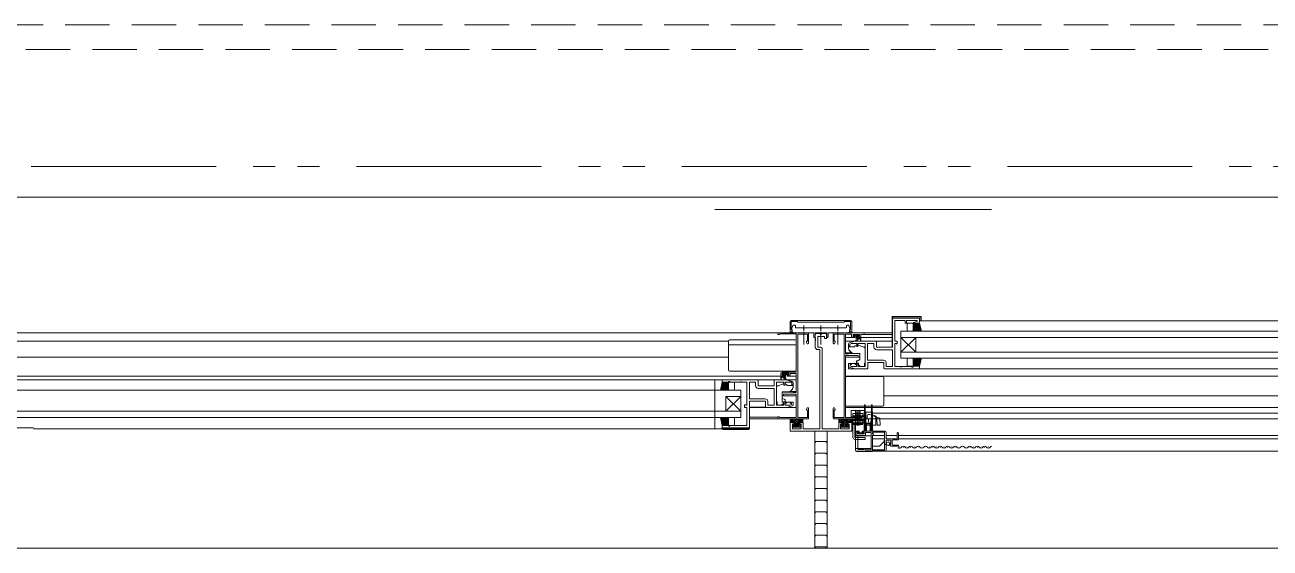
# Model space of a CAD drawing. Units: millimetres at full size. Extents: x -12803 to 120774, y -9413 to 101127.
# Drawn here: x 93629 to 94639, y 6691 to 7116 of the extents above; entities that cross this region are included whole.
import ezdxf

# ---------------------------------------------------------------- set-up
doc = ezdxf.new("R2010")
doc.units = ezdxf.units.MM
doc.header["$LTSCALE"] = 30
doc.linetypes.add('DASHED1', pattern=[1.8, 1.2, -0.6])
doc.linetypes.add('DOUBLE_CHAIN1', pattern=[8.8, 5, -1, 0.6, -0.6, 0.6, -1])
doc.layers.add('0-0_NoName', color=7, linetype='Continuous')
doc.layers.add('2-0_通芯', color=7, linetype='DOUBLE_CHAIN1', lineweight=15)
doc.layers.add('2-A_建具', color=7, linetype='Continuous', lineweight=15)

# ---------------------------------------------------------------- blocks, each defined once
blk = doc.blocks.new('グループ部品-732')
at = {"layer": '2-0_通芯'}
blk.add_line((74361.66, 7001.41), (120774.36, 7001.41), dxfattribs=at)
at = {"layer": '2-A_建具', "linetype": 'DASHED1'}
for p, q in [((92365.36, 7116.41), (96183.36, 7116.41)), ((91739.36, 7096.41), (96809.36, 7096.41))]:
    blk.add_line(p, q, dxfattribs=at)
at = {"layer": '2-A_建具'}
for p, q in [((91739.36, 6976.41), (96809.36, 6976.41)), ((94412.86, 6966.41), (94188.36, 6966.41)), ((94249.36, 6866.91), (94249.36, 6875.41)), ((94250.36, 6876.41), (94298.36, 6876.41)), ((94250.36, 6875.41), (94250.36, 6869.36)), ((94255.36, 6875.41), (94250.36, 6875.41)), ((94250.36, 6869.36), (94251.27, 6868.83)), ((94250.59, 6869.32), (94251.64, 6872.21)), ((94251.92, 6872.41), (94253.16, 6872.41)), ((94253.66, 6871.91), (94253.66, 6870.71)), ((94253.96, 6870.41), (94259.89, 6870.41)), ((94255.36, 6875.01), (94255.36, 6875.41)), ((94293.36, 6875.01), (94255.36, 6875.01)), ((94260.56, 6867.73), (94260.56, 6872.29)), ((94261.23, 6870.41), (94273.69, 6870.41)), ((94274.36, 6867.73), (94274.36, 6872.29)), ((94275.03, 6870.41), (94287.49, 6870.41)), ((94288.16, 6867.73), (94288.16, 6872.29)), ((94288.83, 6870.41), (94294.76, 6870.41)), ((94293.36, 6875.41), (94293.36, 6875.01)), ((94298.36, 6875.41), (94293.36, 6875.41)), ((94295.06, 6870.71), (94295.06, 6871.91)), ((94295.56, 6872.41), (94296.79, 6872.41)), ((94297.07, 6872.21), (94298.13, 6869.32)), ((94297.45, 6868.83), (94298.36, 6869.36)), ((94298.36, 6869.36), (94298.36, 6875.41)), ((94299.36, 6875.41), (94299.36, 6866.91)), ((94354.36, 6878.41), (94332.16, 6878.41)), ((94353.86, 6878.31), (94332.86, 6878.31)), ((94344.36, 6868.61), (94344.36, 6873.11)), ((94345.36, 6874.11), (94348.36, 6874.11)), ((94349.36, 6867.61), (94349.36, 6874.11)), ((94349.36, 6869.99), (94353.47, 6874.11)), ((94349.36, 6871.41), (94352.06, 6874.11)), ((94349.36, 6872.82), (94350.64, 6874.11)), ((94349.36, 6874.11), (94354.36, 6874.11)), ((94349.36, 6868.58), (94354.46, 6873.68)), ((94349.36, 6873.11), (94349.36, 6868.61)), ((94349.36, 6872.92), (94354.67, 6867.61)), ((94349.36, 6871.51), (94353.26, 6867.61)), ((94349.36, 6870.1), (94351.84, 6867.61)), ((94349.58, 6874.11), (94355.79, 6867.91)), ((94349.8, 6867.61), (94354.72, 6872.53)), ((94351, 6874.11), (94355.36, 6869.74)), ((94351.21, 6867.61), (94354.99, 6871.38)), ((94352.41, 6874.11), (94354.94, 6871.58)), ((94352.63, 6867.61), (94355.25, 6870.23)), ((94353.83, 6874.11), (94354.51, 6873.42)), ((94354.36, 6874.61), (94354.36, 6877.81)), ((95471.86, 6876.11), (94354.36, 6876.11)), ((94354.36, 6874.11), (94355.86, 6867.61)), ((94354.66, 6876.11), (94354.66, 6878.11)), ((94263.86, 6866.41), (93060.36, 6866.41)), ((94199.36, 6859.51), (94199.36, 6836.01)), ((94253.36, 6860.51), (94200.36, 6860.51)), ((94250.16, 6866.91), (94249.36, 6866.91)), ((94251.27, 6868.83), (94250.16, 6866.91)), ((94251.01, 6868.6), (94250.81, 6868.71)), ((94251.16, 6867.41), (94251.16, 6868.34)), ((94268.26, 6866.41), (94252.16, 6866.41)), ((94260.55, 6856.89), (94260.55, 6864.53)), ((94260.56, 6865.53), (94260.56, 6866.73)), ((94264.36, 6857.91), (94264.36, 6865.91)), ((94268.56, 6862.91), (94268.56, 6866.11)), ((94269.16, 6862.41), (94269.06, 6862.41)), ((94269.66, 6866.11), (94269.66, 6862.91)), ((94278.76, 6866.41), (94269.96, 6866.41)), ((94274.35, 6856.89), (94274.36, 6864.53)), ((94274.36, 6865.53), (94274.36, 6866.73)), ((94279.06, 6862.91), (94279.06, 6866.11)), ((94279.66, 6862.41), (94279.56, 6862.41)), ((94280.16, 6866.11), (94280.16, 6862.91)), ((94296.56, 6866.41), (94280.46, 6866.41)), ((94284.36, 6857.91), (94284.36, 6865.91)), ((94284.86, 6866.41), (94332.16, 6866.41)), ((94288.15, 6856.89), (94288.15, 6864.53)), ((94288.16, 6865.53), (94288.16, 6866.73)), ((94332.16, 6859.51), (94294.36, 6859.51)), ((94298.56, 6866.91), (94297.45, 6868.83)), ((94297.56, 6868.34), (94297.56, 6867.41)), ((94301.79, 6859.49), (94297.57, 6858.22)), ((94297.91, 6868.71), (94297.71, 6868.6)), ((94299.36, 6866.91), (94298.56, 6866.91)), ((94300.66, 6863.98), (94300.66, 6864.48)), ((94300.67, 6863.88), (94300.86, 6863.7)), ((94300.96, 6864.78), (94301.46, 6864.78)), ((94302.36, 6863.68), (94300.96, 6863.68)), ((94301.12, 6864.78), (94302.22, 6863.68)), ((94301.66, 6864.58), (94303.76, 6864.58)), ((94301.79, 6859.49), (94301.93, 6859.51)), ((94304.36, 6861.28), (94302.54, 6859.88)), ((94302.66, 6863.38), (94302.66, 6862.28)), ((94302.66, 6863.25), (94304.62, 6861.28)), ((94302.67, 6864.58), (94304.26, 6862.99)), ((94304.96, 6861.28), (94302.74, 6859.6)), ((94302.81, 6861.74), (94303.12, 6861.44)), ((94303.66, 6861.28), (94306.86, 6861.28)), ((94303.85, 6864.75), (94304.92, 6863.68)), ((94303.96, 6864.78), (94304.56, 6864.78)), ((94304.26, 6863.22), (94304.26, 6862.58)), ((94304.56, 6862.28), (94306.56, 6862.28)), ((94305.06, 6863.68), (94304.72, 6863.68)), ((94304.77, 6864.69), (94305.27, 6864.19)), ((94304.97, 6862.28), (94305.97, 6861.28)), ((94306.32, 6862.28), (94306.86, 6861.74)), ((94306.56, 6860.15), (94306.36, 6861.28)), ((94306.86, 6861.98), (94306.86, 6859.98)), ((94309.36, 6866.41), (94309.36, 6864.81)), ((94332.36, 6859.81), (94332.16, 6859.81)), ((94339.36, 6845.61), (94339.36, 6867.61)), ((94339.36, 6867.61), (95486.86, 6867.61)), ((95486.86, 6862.61), (94339.36, 6862.61)), ((94351.36, 6862.61), (94339.36, 6850.61)), ((94351.36, 6850.61), (94339.36, 6862.61)), ((94348.36, 6867.61), (94345.36, 6867.61)), ((94349.36, 6868.68), (94350.43, 6867.61)), ((94351.36, 6862.61), (94351.36, 6850.61)), ((94354.04, 6867.61), (94355.52, 6869.08)), ((94355.46, 6867.61), (94355.78, 6867.93)), ((94254.36, 6856.47), (94199.36, 6856.47)), ((94275.32, 6853.61), (94275.32, 6788.34)), ((94299.48, 6850.01), (94294.36, 6850.01)), ((94296.86, 6857.27), (94296.86, 6855.71)), ((94296.86, 6853.61), (94296.86, 6854.91)), ((94299.62, 6849.89), (94297.93, 6851.31)), ((94305.64, 6849.61), (94300.25, 6849.66)), ((94303.16, 6856.32), (94301.86, 6855.71)), ((94304.73, 6856.35), (94309.37, 6854.68)), ((94305.86, 6849.61), (94305.86, 6844.71)), ((94317.43, 6857.58), (94317.43, 6854.58)), ((94339.36, 6850.61), (95486.86, 6850.61)), ((94199.36, 6846.61), (93076.86, 6846.61)), ((94305.86, 6846.61), (94294.36, 6846.61)), ((94296.86, 6841.41), (94296.86, 6839.35)), ((94296.86, 6837.11), (94296.86, 6841.41)), ((94304.49, 6841.71), (94303.56, 6841.71)), ((94303.59, 6843.53), (94305.59, 6844.26)), ((94304.79, 6839.71), (94304.79, 6841.41)), ((94305.96, 6839.71), (94304.79, 6839.71)), ((94305.96, 6839.04), (94305.96, 6839.71)), ((94309.76, 6841.71), (94310.36, 6841.71)), ((94309.76, 6841.71), (94309.76, 6839.04)), ((94339.4, 6839.04), (94339.31, 6839.04)), ((94339.36, 6845.61), (95486.86, 6845.61)), ((94344.36, 6844.61), (94344.36, 6840.11)), ((94348.36, 6845.61), (94345.36, 6845.61)), ((94345.36, 6839.11), (94348.36, 6839.11)), ((94349.36, 6840.3), (94354.67, 6845.61)), ((94349.36, 6841.71), (94353.26, 6845.61)), ((94349.36, 6843.12), (94351.84, 6845.61)), ((94349.36, 6845.61), (94349.36, 6838.41)), ((94349.36, 6844.54), (94350.43, 6845.61)), ((94349.36, 6844.64), (94354.46, 6839.54)), ((94349.36, 6840.11), (94349.36, 6844.61)), ((94349.36, 6843.23), (94353.47, 6839.11)), ((94349.36, 6841.81), (94352.06, 6839.11)), ((94349.36, 6840.4), (94350.64, 6839.11)), ((94349.36, 6839.11), (94354.36, 6839.11)), ((94349.58, 6839.11), (94355.79, 6845.31)), ((94349.8, 6845.61), (94354.72, 6840.69)), ((94351, 6839.11), (94355.36, 6843.48)), ((94351.21, 6845.61), (94354.99, 6841.84)), ((94352.41, 6839.11), (94354.94, 6841.64)), ((94352.63, 6845.61), (94355.25, 6842.99)), ((94353.83, 6839.11), (94354.51, 6839.8)), ((94354.04, 6845.61), (94355.52, 6844.14)), ((94354.36, 6839.11), (94355.86, 6845.61)), ((94355.46, 6845.61), (94355.78, 6845.29)), ((94253.36, 6835.01), (94200.36, 6835.01)), ((94241.86, 6833.41), (94241.86, 6832.11)), ((94242.4, 6830.91), (94241.86, 6830.37)), ((94241.86, 6830.61), (94241.86, 6828.61)), ((94245.06, 6829.91), (94241.86, 6829.91)), ((94244.16, 6830.91), (94242.16, 6830.91)), ((94242.16, 6828.78), (94242.35, 6829.91)), ((94243.74, 6830.91), (94242.74, 6829.91)), ((94243.94, 6833.32), (94243.44, 6832.82)), ((94243.66, 6832.31), (94244, 6832.31)), ((94243.76, 6829.91), (94245.97, 6828.23)), ((94244.86, 6833.38), (94243.8, 6832.31)), ((94246.06, 6831.88), (94244.09, 6829.91)), ((94244.36, 6829.91), (94246.18, 6828.51)), ((94246.04, 6833.21), (94244.46, 6831.62)), ((94244.46, 6831.85), (94244.46, 6831.21)), ((94247.06, 6833.21), (94244.96, 6833.21)), ((94245.9, 6830.37), (94245.59, 6830.07)), ((94246.06, 6832.01), (94246.06, 6830.91)), ((94246.36, 6832.31), (94247.76, 6832.31)), ((94247.59, 6833.41), (94246.49, 6832.31)), ((94248.04, 6832.51), (94247.85, 6832.33)), ((94248.06, 6832.61), (94248.06, 6833.11)), ((95471.86, 6831.11), (94294.36, 6831.11)), ((94294.38, 6829.81), (94294.38, 6807.81)), ((94324.38, 6830.81), (94295.38, 6830.81)), ((94296.86, 6837.11), (94311.86, 6837.11)), ((94297.57, 6838.4), (94301.79, 6837.13)), ((94325.38, 6807.81), (94325.38, 6829.81)), ((94325.86, 6837.11), (94913.11, 6837.11)), ((94354.36, 6837.11), (94354.36, 6838.61)), ((94254.36, 6828.11), (93045.79, 6828.11)), ((94209.36, 6819.61), (93061.86, 6819.61)), ((94194.36, 6828.01), (93076.86, 6828.01)), ((94188.36, 6828.01), (94188.36, 6788.31)), ((94194.36, 6826.11), (94192.86, 6819.61)), ((94199.13, 6826.11), (94192.92, 6819.91)), ((94193.26, 6819.61), (94192.93, 6819.93)), ((94194.67, 6819.61), (94193.2, 6821.08)), ((94197.71, 6826.11), (94193.35, 6821.74)), ((94196.08, 6819.61), (94193.46, 6822.23)), ((94197.5, 6819.61), (94193.73, 6823.38)), ((94196.3, 6826.11), (94193.77, 6823.58)), ((94198.91, 6819.61), (94193.99, 6824.53)), ((94199.36, 6824.92), (94194.04, 6819.61)), ((94194.89, 6826.11), (94194.2, 6825.42)), ((94199.36, 6820.58), (94194.26, 6825.68)), ((94194.36, 6828.21), (94194.36, 6826.61)), ((94199.36, 6826.11), (94194.36, 6826.11)), ((94199.36, 6821.99), (94195.24, 6826.11)), ((94199.36, 6823.51), (94195.46, 6819.61)), ((94199.36, 6823.41), (94196.66, 6826.11)), ((94199.36, 6822.1), (94196.87, 6819.61)), ((94199.36, 6824.82), (94198.07, 6826.11)), ((94199.36, 6820.68), (94198.29, 6819.61)), ((94199.36, 6819.61), (94199.36, 6826.81)), ((94199.36, 6825.11), (94199.36, 6820.61)), ((94203.36, 6826.11), (94200.36, 6826.11)), ((94200.36, 6819.61), (94203.36, 6819.61)), ((94204.36, 6820.61), (94204.36, 6825.11)), ((94209.31, 6826.18), (94209.4, 6826.18)), ((94209.36, 6797.61), (94209.36, 6819.61)), ((94243.98, 6824.95), (94239.35, 6823.28)), ((94245.55, 6824.92), (94246.86, 6824.31)), ((94251.14, 6826.82), (94246.93, 6828.09)), ((94251.86, 6822.21), (94251.86, 6825.87)), ((94197.36, 6814.61), (94209.36, 6814.61)), ((94197.36, 6814.61), (94209.36, 6802.61)), ((94197.36, 6802.61), (94209.36, 6814.61)), ((94197.36, 6814.61), (94197.36, 6802.61)), ((94216.36, 6812.64), (94229.29, 6812.64)), ((94238.96, 6810.31), (94238.36, 6810.31)), ((94238.96, 6810.31), (94238.96, 6807.64)), ((94242.86, 6818.26), (94242.86, 6810.01)), ((94242.86, 6815.21), (94254.36, 6815.21)), ((94251.86, 6810.01), (94242.86, 6810.01)), ((94243.07, 6818.21), (94248.46, 6818.26)), ((94245.13, 6812.13), (94243.13, 6812.86)), ((94243.93, 6808.31), (94243.93, 6810.01)), ((94244.23, 6810.31), (94245.16, 6810.31)), ((94245.46, 6810.61), (94245.46, 6811.66)), ((94254.36, 6818.61), (94249.23, 6818.61)), ((95471.86, 6815.21), (94325.38, 6815.21)), ((94209.36, 6802.61), (93061.86, 6802.61)), ((94216.36, 6805.71), (94254.36, 6805.71)), ((94242.76, 6808.31), (94243.93, 6808.31)), ((94242.76, 6807.64), (94242.76, 6808.31)), ((94246.93, 6805.73), (94251.14, 6807)), ((94264.36, 6796.91), (94264.36, 6804.91)), ((94284.36, 6796.91), (94284.36, 6804.91)), ((94295.38, 6806.81), (94324.38, 6806.81)), ((94298.83, 6801.74), (94298.86, 6803.24)), ((94298.86, 6798.04), (94298.83, 6801.74)), ((94309.33, 6803.24), (94298.86, 6803.24)), ((94300.36, 6800.74), (94300.36, 6798.74)), ((94308.36, 6800.74), (94300.36, 6800.74)), ((94302.36, 6770.81), (94302.36, 6802.81)), ((94306.36, 6802.81), (94302.36, 6802.81)), ((94302.36, 6801.41), (94306.36, 6801.41)), ((94302.36, 6799.61), (94306.36, 6799.61)), ((94302.36, 6799.61), (94302.61, 6799.08)), ((94302.36, 6798.81), (94306.36, 6798.81)), ((94302.71, 6799.61), (94302.62, 6798.98)), ((94302.71, 6802.81), (94302.71, 6799.61)), ((94302.74, 6797.41), (94302.74, 6801.41)), ((94304.36, 6790.68), (94304.36, 6803.11)), ((94305.98, 6797.41), (94305.98, 6801.41)), ((94306, 6799.61), (94306.09, 6798.98)), ((94306.01, 6802.81), (94306.01, 6799.61)), ((94306.36, 6799.61), (94306.1, 6799.08)), ((94306.36, 6802.81), (94306.36, 6792.81)), ((94307.83, 6798.74), (94307.83, 6798.04)), ((94308.36, 6800.74), (94308.36, 6798.74)), ((94309.36, 6801.91), (94309.36, 6795.41)), ((94309.86, 6798.91), (94309.36, 6792.91)), ((94309.86, 6807.91), (94309.86, 6786.41)), ((94309.86, 6807.41), (94310.36, 6807.41)), ((94310.82, 6793.37), (94310.36, 6798.91)), ((94310.83, 6801.74), (94310.83, 6801.77)), ((94310.86, 6801.91), (94314.86, 6801.91)), ((94311.86, 6796.41), (94311.94, 6798.95)), ((94312.94, 6799.91), (94313.77, 6799.91)), ((94313.94, 6799.88), (94318.91, 6798.07)), ((94315.36, 6798.91), (94314.89, 6793.37)), ((94315.36, 6807.41), (94315.86, 6807.41)), ((94315.69, 6799.78), (94315.69, 6799.24)), ((94315.69, 6799.78), (94319.17, 6798.51)), ((94315.71, 6799.77), (94315.71, 6799.24)), ((94316.36, 6792.91), (94315.86, 6798.91)), ((94316.36, 6801.91), (94316.36, 6786.41)), ((94913.11, 6801.11), (94316.36, 6801.11)), ((94317.15, 6798.71), (94317.15, 6799.24)), ((94317.71, 6799.04), (94317.71, 6798.51)), ((93055.36, 6789.11), (93635.61, 6789.11)), ((94209.36, 6797.61), (93061.86, 6797.61)), ((94194.36, 6791.11), (94192.86, 6797.61)), ((94199.13, 6791.11), (94192.92, 6797.31)), ((94193.26, 6797.61), (94192.93, 6797.29)), ((94194.67, 6797.61), (94193.2, 6796.14)), ((94197.71, 6791.11), (94193.35, 6795.48)), ((94196.08, 6797.61), (94193.46, 6794.99)), ((94197.5, 6797.61), (94193.73, 6793.84)), ((94196.3, 6791.11), (94193.77, 6793.64)), ((94198.91, 6797.61), (94193.99, 6792.69)), ((94199.36, 6792.3), (94194.04, 6797.61)), ((94194.06, 6789.11), (94194.06, 6788.81)), ((94216.56, 6788.81), (94194.06, 6788.81)), ((94194.89, 6791.11), (94194.2, 6791.8)), ((94199.36, 6796.64), (94194.26, 6791.54)), ((94199.36, 6791.11), (94194.36, 6791.11)), ((94199.36, 6795.23), (94195.24, 6791.11)), ((94199.36, 6793.71), (94195.46, 6797.61)), ((94199.36, 6793.81), (94196.66, 6791.11)), ((94199.36, 6795.12), (94196.87, 6797.61)), ((94199.36, 6792.4), (94198.07, 6791.11)), ((94199.36, 6796.54), (94198.29, 6797.61)), ((94199.36, 6797.61), (94199.36, 6790.41)), ((94199.36, 6792.11), (94199.36, 6796.61)), ((94200.36, 6797.61), (94203.36, 6797.61)), ((94203.36, 6791.11), (94200.36, 6791.11)), ((94204.36, 6796.61), (94204.36, 6792.11)), ((94239.36, 6797.81), (94216.56, 6797.81)), ((94216.56, 6796.41), (94263.86, 6796.41)), ((94251.22, 6796.46), (94249.36, 6794.93)), ((94249.36, 6796.46), (94249.36, 6793.41)), ((94251.81, 6796.46), (94249.36, 6796.46)), ((94252.51, 6796.33), (94249.36, 6793.47)), ((94249.36, 6793.41), (94253.11, 6793.41)), ((94249.36, 6786.41), (94249.36, 6792.91)), ((94249.86, 6793.41), (94252.36, 6793.41)), ((94253.78, 6796.19), (94250.75, 6793.41)), ((94252.18, 6792.01), (94251.56, 6791.39)), ((94251.56, 6791.51), (94251.56, 6790.11)), ((94258.29, 6796.46), (94251.57, 6789.99)), ((94253.11, 6792.01), (94252.06, 6792.01)), ((94257.56, 6789.61), (94252.06, 6789.61)), ((94255.17, 6796.16), (94252.16, 6793.41)), ((94259.71, 6796.46), (94252.61, 6789.61)), ((94256.69, 6796.28), (94253.11, 6792.94)), ((94253.11, 6793.41), (94253.11, 6792.01)), ((94256.51, 6792.1), (94254.02, 6789.61)), ((94257.78, 6791.96), (94255.43, 6789.61)), ((94256.51, 6793.41), (94256.51, 6792.01)), ((94259.81, 6793.41), (94256.51, 6793.41)), ((94256.51, 6792.01), (94257.56, 6792.01)), ((94258.06, 6790.82), (94256.85, 6789.61)), ((94257.36, 6793.41), (94259.36, 6793.41)), ((94257.81, 6796.46), (94259.81, 6796.46)), ((94259.81, 6795.15), (94257.82, 6793.41)), ((94258.06, 6791.51), (94258.06, 6790.11)), ((94259.81, 6793.98), (94259.23, 6793.41)), ((94259.81, 6796.46), (94259.81, 6793.41)), ((94284.86, 6796.41), (95489.66, 6796.41)), ((94290.32, 6796.46), (94288.91, 6795.3)), ((94288.91, 6796.46), (94288.91, 6793.41)), ((94290.91, 6796.46), (94288.91, 6796.46)), ((94291.61, 6796.33), (94288.91, 6793.88)), ((94288.91, 6793.41), (94292.21, 6793.41)), ((94289.36, 6793.41), (94291.36, 6793.41)), ((94292.88, 6796.19), (94289.85, 6793.41)), ((94291.28, 6792.01), (94290.66, 6791.39)), ((94290.66, 6791.51), (94290.66, 6790.11)), ((94297.39, 6796.46), (94290.67, 6789.99)), ((94292.21, 6792.01), (94291.16, 6792.01)), ((94291.16, 6789.61), (94296.66, 6789.61)), ((94294.27, 6796.16), (94291.26, 6793.41)), ((94298.81, 6796.46), (94291.71, 6789.61)), ((94295.79, 6796.28), (94292.21, 6792.94)), ((94292.21, 6793.41), (94292.21, 6792.01)), ((94295.61, 6792.1), (94293.12, 6789.61)), ((94307.56, 6797.41), (94294.36, 6797.41)), ((94296.88, 6791.96), (94294.53, 6789.61)), ((94295.61, 6793.41), (94295.61, 6792.01)), ((94299.36, 6793.41), (94295.61, 6793.41)), ((94295.61, 6792.01), (94296.66, 6792.01)), ((94297.16, 6790.82), (94295.95, 6789.61)), ((94296.36, 6793.41), (94298.86, 6793.41)), ((94296.91, 6796.46), (94299.36, 6796.46)), ((94299.36, 6795.54), (94296.92, 6793.41)), ((94297.16, 6791.51), (94297.16, 6790.11)), ((94299.36, 6794.43), (94298.33, 6793.41)), ((94307.83, 6798.04), (94298.86, 6798.04)), ((94299.36, 6796.46), (94299.36, 6793.41)), ((94300.36, 6781.21), (94300.36, 6796.41)), ((94300.36, 6796.41), (94300.41, 6795.77)), ((94300.36, 6794.71), (94309.36, 6794.71)), ((94311.36, 6793.21), (94300.36, 6793.21)), ((94308.36, 6792.81), (94300.36, 6792.81)), ((94308.3, 6795.77), (94300.41, 6795.77)), ((94307.86, 6791.91), (94300.86, 6791.91)), ((94301.86, 6793.21), (94301.86, 6781.21)), ((94302.36, 6797.41), (94302.61, 6796.68)), ((94302.36, 6795.41), (94309.36, 6795.41)), ((94302.74, 6797.41), (94302.62, 6796.58)), ((94305.98, 6797.41), (94306.09, 6796.58)), ((94306.36, 6797.41), (94306.1, 6796.68)), ((94308.16, 6798.01), (94309.36, 6798.01)), ((94308.36, 6796.41), (94308.3, 6795.77)), ((94308.36, 6792.81), (94308.3, 6792.17)), ((94308.36, 6796.41), (94308.36, 6792.41)), ((94309.36, 6794.71), (94309.36, 6793.21)), ((94309.36, 6786.41), (94309.36, 6792.91)), ((94309.86, 6792.41), (94309.36, 6792.41)), ((94309.72, 6791.41), (94309.69, 6793.21)), ((94309.72, 6791.41), (94318.98, 6791.41)), ((94315.36, 6792.41), (94310.36, 6792.41)), ((94310.82, 6793.37), (94310.82, 6786.41)), ((94310.86, 6796.11), (94310.86, 6793.71)), ((94314.4, 6792.91), (94311.32, 6792.91)), ((94311.32, 6786.41), (94311.32, 6792.91)), ((94312.86, 6796.39), (94311.86, 6796.43)), ((94312.86, 6796.39), (94312.85, 6796.11)), ((94312.86, 6796.39), (94312.86, 6793.71)), ((94314.4, 6792.91), (94314.4, 6786.41)), ((94314.89, 6786.41), (94314.89, 6793.37)), ((94316.36, 6792.41), (94315.86, 6792.41)), ((94318.74, 6797.6), (94318.91, 6798.07)), ((94319.15, 6797.98), (94319.15, 6798.52)), ((94319.17, 6797.98), (94319.17, 6798.51)), ((94319.38, 6797.9), (94321.85, 6797)), ((94319.9, 6791.41), (94322.36, 6791.41)), ((94322.36, 6791.41), (94322.18, 6796.56)), ((93635.61, 6788.31), (94216.56, 6788.31)), ((94195.06, 6787.81), (94215.56, 6787.81)), ((94269.36, 6786.41), (94269.36, 6691.41)), ((94281.36, 6786.41), (94272.36, 6786.41)), ((94279.36, 6786.41), (94279.36, 6691.41)), ((94301.86, 6781.21), (94310.36, 6781.21)), ((94301.86, 6779.71), (94310.36, 6779.71)), ((94305.36, 6786.41), (94302.36, 6786.41)), ((94315.16, 6782.51), (94302.36, 6782.51)), ((94303.56, 6785.31), (94303.56, 6784.41)), ((94304.76, 6785.61), (94303.86, 6785.61)), ((94304.36, 6782.51), (94304.36, 6772.31)), ((94305.06, 6786.11), (94305.06, 6785.91)), ((94305.36, 6784.96), (94305.36, 6786.41)), ((94307.76, 6786.41), (94326.36, 6786.41)), ((94307.76, 6786.41), (94307.76, 6784.96)), ((94308.06, 6785.91), (94308.06, 6786.11)), ((94309.26, 6785.61), (94308.36, 6785.61)), ((94308.81, 6784.96), (94308.81, 6784.11)), ((94309.56, 6784.41), (94309.56, 6785.31)), ((94310.36, 6786.91), (94309.86, 6786.91)), ((94310.36, 6779.71), (94310.36, 6781.21)), ((94310.56, 6785.01), (94310.56, 6783.31)), ((94314.86, 6785.31), (94310.86, 6785.31)), ((94315.16, 6785.01), (94315.16, 6771.51)), ((94315.86, 6786.91), (94315.36, 6786.91)), ((94326.06, 6780.21), (94316.35, 6780.21)), ((94316.36, 6785.21), (94316.36, 6784.31)), ((94316.36, 6783.01), (94316.36, 6771.31)), ((94326.06, 6782.91), (94316.36, 6782.91)), ((94316.56, 6784.11), (94316.86, 6784.11)), ((94316.86, 6783.21), (94316.56, 6783.21)), ((94325.76, 6785.51), (94316.66, 6785.51)), ((94317.16, 6783.81), (94317.16, 6783.51)), ((94325.76, 6779.11), (94325.76, 6778.11)), ((94325.76, 6779.11), (94326.06, 6779.11)), ((94326.06, 6771.31), (94326.06, 6785.21)), ((94327.36, 6785.41), (94327.36, 6780.51)), ((94336.36, 6782.91), (94327.36, 6782.91)), ((94327.36, 6778.81), (94327.36, 6776.11)), ((94327.66, 6780.21), (94336.06, 6780.21)), ((94330.86, 6779.11), (94327.66, 6779.11)), ((94331.16, 6777.21), (94331.16, 6778.81)), ((94332.26, 6779.01), (94332.26, 6775.41)), ((94336.86, 6779.31), (94332.56, 6779.31)), ((94336.36, 6780.51), (94336.36, 6784.71)), ((94337.36, 6784.71), (94337.36, 6779.81)), ((95474.86, 6782.91), (94337.36, 6782.91)), ((95474.86, 6780.21), (94337.36, 6780.21)), ((94270.36, 6777.91), (94269.36, 6776.91)), ((94270.36, 6768.41), (94269.36, 6767.41)), ((94270.36, 6777.91), (94278.36, 6777.91)), ((94270.36, 6768.41), (94278.36, 6768.41)), ((94279.36, 6776.91), (94278.36, 6777.91)), ((94279.36, 6767.41), (94278.36, 6768.41)), ((94315.16, 6772.31), (94302.36, 6772.31)), ((95508.86, 6770.11), (94303.36, 6770.11)), ((94316.36, 6769.81), (94303.36, 6769.81)), ((94304.86, 6771.51), (94309.26, 6771.51)), ((94309.56, 6771.81), (94309.56, 6772.01)), ((94310.56, 6772.01), (94310.56, 6771.51)), ((94310.86, 6771.21), (94314.86, 6771.21)), ((94321.96, 6774.31), (94316.35, 6774.31)), ((94326.06, 6771.31), (94316.35, 6771.31)), ((94316.36, 6770.11), (94316.36, 6769.81)), ((94316.66, 6771.01), (94325.76, 6771.01)), ((94325.76, 6778.11), (94321.96, 6774.31)), ((94326.9, 6775.48), (94327.29, 6775.03)), ((94327.36, 6774.83), (94327.36, 6771.11)), ((94330.41, 6775.7), (94330.65, 6775.64)), ((94330.94, 6776.14), (94330.51, 6776.57)), ((94330.66, 6776.91), (94330.86, 6776.91)), ((94336.96, 6774.31), (94331.45, 6774.31)), ((94332.56, 6775.11), (94336.96, 6775.11)), ((94338.36, 6773.81), (94338.16, 6773.81)), ((94341.36, 6773.05), (94341.16, 6773.05)), ((94344.36, 6773.81), (94344.16, 6773.81)), ((94347.36, 6773.05), (94347.16, 6773.05)), ((94350.36, 6773.81), (94350.16, 6773.81)), ((94353.36, 6773.05), (94353.16, 6773.05)), ((94356.36, 6773.81), (94356.16, 6773.81)), ((94359.36, 6773.05), (94359.16, 6773.05)), ((94362.36, 6773.81), (94362.16, 6773.81)), ((94365.36, 6773.05), (94365.16, 6773.05)), ((94368.36, 6773.81), (94368.16, 6773.81)), ((94371.36, 6773.05), (94371.16, 6773.05)), ((94374.36, 6773.81), (94374.16, 6773.81)), ((94377.36, 6773.05), (94377.16, 6773.05)), ((94380.36, 6773.81), (94380.16, 6773.81)), ((94383.36, 6773.05), (94383.16, 6773.05)), ((94386.36, 6773.81), (94386.16, 6773.81)), ((94389.36, 6773.05), (94389.16, 6773.05)), ((94392.36, 6773.81), (94392.16, 6773.81)), ((94395.36, 6773.05), (94395.16, 6773.05)), ((94398.36, 6773.81), (94398.16, 6773.81)), ((94401.36, 6773.05), (94401.16, 6773.05)), ((94404.36, 6773.81), (94404.16, 6773.81)), ((94407.36, 6773.05), (94407.16, 6773.05)), ((94410.36, 6773.81), (94410.16, 6773.81)), ((94270.36, 6758.91), (94269.36, 6757.91)), ((94270.36, 6758.91), (94278.36, 6758.91)), ((94279.36, 6757.91), (94278.36, 6758.91)), ((94270.36, 6749.41), (94269.36, 6748.41)), ((94270.36, 6749.41), (94278.36, 6749.41)), ((94279.36, 6748.41), (94278.36, 6749.41)), ((94270.36, 6739.91), (94269.36, 6738.91)), ((94270.36, 6739.91), (94278.36, 6739.91)), ((94279.36, 6738.91), (94278.36, 6739.91)), ((94270.36, 6730.41), (94269.36, 6729.41)), ((94270.36, 6730.41), (94278.36, 6730.41)), ((94279.36, 6729.41), (94278.36, 6730.41)), ((94270.36, 6720.91), (94269.36, 6719.91)), ((94270.36, 6720.91), (94278.36, 6720.91)), ((94279.36, 6719.91), (94278.36, 6720.91)), ((94270.36, 6711.41), (94269.36, 6710.41)), ((94270.36, 6711.41), (94278.36, 6711.41)), ((94279.36, 6710.41), (94278.36, 6711.41)), ((94270.36, 6701.91), (94269.36, 6700.91)), ((94270.36, 6701.91), (94278.36, 6701.91)), ((94279.36, 6700.91), (94278.36, 6701.91)), ((96567.86, 6691.41), (91980.86, 6691.41)), ((94270.36, 6692.41), (94269.36, 6691.41)), ((94270.36, 6692.41), (94278.36, 6692.41)), ((94279.36, 6691.41), (94278.36, 6692.41))]:
    blk.add_line(p, q, dxfattribs=at)
for points in [[(94332.16, 6854.51), (94332.16, 6879.41), (94355.66, 6879.41), (94355.66, 6876.11)], [(94199.36, 6859.51), (93058.86, 6859.51), (93058.86, 6878.51)], [(94332.36, 6877.81), (94332.36, 6854.51), (94319.36, 6854.51), (94319.36, 6859.01)], [(94335.56, 6857.41), (94336.36, 6857.41), (94336.36, 6859.51), (94334.36, 6859.51), (94334.36, 6876.38), (94342.86, 6876.38), (94342.86, 6874.11), (94343.86, 6874.11), (94343.86, 6876.38), (94352.43, 6876.38), (94352.43, 6875.46), (94349.58, 6874.7)], [(94239.36, 6866.41), (94239.36, 6864.81), (94240.56, 6864.81)], [(94241.16, 6865.41), (94254.36, 6865.41), (94254.36, 6834.41), (94242.86, 6834.41)], [(94263.86, 6805.41), (94263.36, 6805.41), (94262.76, 6804.37), (94262.76, 6803.41), (94263.46, 6803.41), (94263.46, 6797.61), (94255.56, 6797.61), (94255.56, 6865.21), (94263.46, 6865.21), (94263.46, 6859.41), (94262.76, 6859.41), (94262.76, 6858.45), (94263.36, 6857.41), (94263.86, 6857.41)], [(94269.86, 6854.68), (94269.86, 6859.75), (94269.98, 6859.94), (94269.98, 6860.48), (94269.86, 6860.67), (94269.86, 6860.75), (94269.98, 6860.94), (94269.98, 6861.48), (94269.86, 6861.67), (94269.86, 6865.21)], [(94270.36, 6865.71), (94273.69, 6865.71), (94273.88, 6865.57)], [(94278.86, 6865.21), (94278.86, 6861.61), (94277.36, 6861.61), (94277.36, 6863.21), (94271.79, 6863.21), (94271.79, 6860.35), (94271.95, 6860.16), (94271.95, 6859.66), (94271.79, 6859.47), (94271.79, 6856.55), (94271.95, 6856.36), (94271.95, 6855.86), (94271.79, 6855.67), (94271.79, 6854.61), (94274.32, 6854.61)], [(94274.84, 6865.57), (94275.03, 6865.71), (94278.36, 6865.71)], [(94284.86, 6805.41), (94285.36, 6805.41), (94285.96, 6804.37), (94285.96, 6803.41), (94285.26, 6803.41), (94285.26, 6797.61), (94293.16, 6797.61), (94293.16, 6865.21), (94285.26, 6865.21), (94285.26, 6859.41), (94285.96, 6859.41), (94285.96, 6858.45), (94285.36, 6857.41), (94284.86, 6857.41)], [(94299.26, 6863.51), (94299.26, 6865.21), (94294.36, 6865.21), (94294.36, 6849.31), (94296.67, 6849.31)], [(94332.16, 6862.51), (94304.56, 6862.51), (94304.56, 6863.31), (94305.66, 6863.31), (94305.66, 6864.81), (94300.46, 6864.81), (94300.46, 6863.31), (94301.56, 6863.31), (94301.56, 6862.51), (94294.36, 6862.51)], [(94332.16, 6864.81), (94306.86, 6864.81), (94306.86, 6863.51)], [(94318.86, 6859.51), (94319.21, 6859.36), (94319.36, 6859.01)], [(94259.86, 6792.91), (94259.86, 6788.34), (94273.39, 6788.34), (94273.39, 6852.68), (94271.86, 6852.68)], [(94305.86, 6849.61), (94300.25, 6849.66), (94299.48, 6850.01), (94297.14, 6852.34), (94296.86, 6853.6), (94296.86, 6857.27), (94297.05, 6857.86), (94297.57, 6858.22)], [(94297.86, 6855.71), (94297.86, 6857.16), (94299.25, 6857.58), (94303.46, 6857.58), (94303.46, 6855.21), (94304.46, 6855.21), (94304.46, 6857.58), (94310.36, 6857.58), (94310.36, 6839.04), (94304.46, 6839.04), (94304.46, 6841.41), (94296.86, 6841.41)], [(94296.86, 6854.91), (94301.86, 6854.91), (94301.86, 6855.71)], [(94297.06, 6849.61), (94301.36, 6849.61), (94305.4, 6849.26)], [(94325.29, 6844.04), (94312.29, 6844.04), (94312.29, 6857.58), (94317.43, 6857.58)], [(94319.43, 6852.58), (94332.36, 6852.58), (94332.36, 6839.04), (94327.29, 6839.04), (94327.29, 6842.04)], [(94338.4, 6839.04), (94334.36, 6839.04), (94334.36, 6857.58), (94335.23, 6857.58)], [(94304.66, 6846.61), (94304.66, 6847.91), (94294.36, 6847.91), (94294.36, 6797.41)], [(94302.16, 6841.41), (94302.16, 6840.61), (94303.26, 6840.61), (94303.26, 6839.04), (94299.25, 6839.04), (94298.06, 6839.4), (94298.06, 6840.61), (94299.16, 6840.61), (94299.16, 6841.41)], [(94303.26, 6841.41), (94303.26, 6843.06), (94305.86, 6844.71)], [(94312.36, 6837.61), (94312.36, 6842.11), (94325.36, 6842.11), (94325.36, 6837.61)], [(94349.36, 6838.41), (94348.36, 6838.41), (94346.63, 6839.04), (94340.31, 6839.04)], [(93073.01, 6831.11), (94244.16, 6831.11), (94244.16, 6831.91), (94243.06, 6831.91), (94243.06, 6833.41), (94248.26, 6833.41), (94248.26, 6831.91), (94247.16, 6831.91), (94247.16, 6831.11), (94254.36, 6831.11)], [(94249.46, 6832.11), (94249.46, 6833.21), (94254.36, 6833.21), (94254.36, 6817.91), (94252.04, 6817.91)], [(94312.36, 6837.61), (94312.21, 6837.26), (94311.86, 6837.11)], [(94325.86, 6837.11), (94325.5, 6837.26), (94325.36, 6837.61)], [(94251.86, 6825.87), (94246.78, 6828.01), (94246.78, 6828.21), (94236.86, 6828.21), (94236.86, 6828.01), (94222.86, 6828.01), (94222.86, 6828.21), (94194.36, 6828.21)], [(94199.36, 6826.81), (94200.36, 6826.81), (94202.09, 6826.18), (94208.4, 6826.18)], [(94210.31, 6826.18), (94214.36, 6826.18), (94214.36, 6807.64), (94213.48, 6807.64)], [(94221.43, 6823.18), (94221.43, 6826.18), (94216.36, 6826.18), (94216.36, 6812.64)], [(94236.36, 6827.61), (94236.36, 6823.11), (94223.36, 6823.11), (94223.36, 6827.61)], [(94231.29, 6810.64), (94231.29, 6807.64), (94236.43, 6807.64), (94236.43, 6821.18), (94223.43, 6821.18)], [(94251.86, 6807.95), (94251.86, 6810.01), (94249.56, 6810.01), (94249.56, 6809.21), (94250.66, 6809.21), (94250.66, 6808), (94249.46, 6807.64), (94245.46, 6807.64), (94245.46, 6809.21), (94246.56, 6809.21), (94246.56, 6810.01), (94244.26, 6810.01), (94244.26, 6807.64), (94238.36, 6807.64), (94238.36, 6826.18), (94244.26, 6826.18), (94244.26, 6823.81), (94245.26, 6823.81), (94245.26, 6826.18), (94249.46, 6826.18), (94250.86, 6825.76), (94250.86, 6824.31)], [(94242.86, 6818.26), (94248.46, 6818.26), (94249.09, 6818.49), (94250.78, 6819.91), (94251.86, 6822.21)], [(94251.86, 6823.51), (94246.86, 6823.51), (94246.86, 6824.31)], [(94216.36, 6789.61), (94216.36, 6810.71), (94229.36, 6810.71), (94229.36, 6806.21)], [(94244.06, 6815.21), (94244.06, 6816.51), (94254.36, 6816.51), (94254.36, 6797.41), (94241.16, 6797.41)], [(94251.66, 6818.21), (94247.36, 6818.21), (94243.31, 6817.86)], [(94213.16, 6807.81), (94212.36, 6807.81), (94212.36, 6805.71), (94214.36, 6805.71), (94214.36, 6791.04), (94202.09, 6791.04), (94200.36, 6790.41), (94199.36, 6790.41)], [(94216.36, 6805.81), (94229.86, 6805.81), (94229.86, 6805.61), (94246.78, 6805.61), (94246.78, 6805.71), (94251.14, 6807), (94251.66, 6807.36), (94251.86, 6807.95)], [(94216.56, 6788.31), (94216.56, 6805.12), (94216.36, 6805.12)], [(94294.36, 6805.71), (95489.86, 6805.71), (95489.86, 6789.61)], [(94300.36, 6798.74), (94309.36, 6798.74), (94309.37, 6797.04), (94310.79, 6797.04), (94310.83, 6801.74)], [(94307.83, 6798.72), (94308.33, 6798.72), (94308.33, 6798.74)], [(94310.36, 6786.41), (94310.36, 6807.91), (94309.86, 6807.91)], [(94315.86, 6786.41), (94315.86, 6807.91), (94315.36, 6807.91), (94315.36, 6786.41)], [(94194.36, 6790.61), (94194.36, 6789.11), (94215.86, 6789.11)], [(94240.56, 6798.01), (94239.36, 6798.01), (94239.36, 6796.41)], [(94299.36, 6792.91), (94299.36, 6786.41), (94249.36, 6786.41)], [(94252.86, 6792.91), (94252.86, 6792.41), (94251.36, 6792.41), (94251.36, 6788.34), (94258.36, 6788.34), (94258.36, 6792.41), (94256.86, 6792.41), (94256.86, 6792.91)], [(94275.32, 6788.34), (94288.86, 6788.34), (94288.86, 6792.91)], [(94291.86, 6792.91), (94291.86, 6792.41), (94290.36, 6792.41), (94290.36, 6788.34), (94297.36, 6788.34), (94297.36, 6792.41), (94295.86, 6792.41), (94295.86, 6792.91)], [(94300.36, 6792.81), (94300.41, 6792.17), (94308.3, 6792.17)], [(94302.36, 6795.12), (94303.21, 6796.85), (94304.36, 6797.46)], [(94302.36, 6791.52), (94303.21, 6793.25), (94304.36, 6793.86)], [(94306.36, 6795.12), (94305.5, 6796.85), (94304.36, 6797.46)], [(94306.36, 6791.52), (94305.5, 6793.25), (94304.36, 6793.86)], [(94318.98, 6791.41), (94318.86, 6794.63), (94318.74, 6797.6)], [(94319.67, 6797.45), (94319.73, 6795.8), (94319.9, 6791.41)], [(94310.26, 6783.01), (94303.36, 6783.01), (94302.36, 6784.01)], [(94309.26, 6784.11), (94303.81, 6784.11), (94303.81, 6784.96), (94308.81, 6784.96)]]:
    blk.add_lwpolyline(points, dxfattribs=at)
blk.add_circle((94328.84, 6776.21), 1.45, dxfattribs=at)
for centre, radius, start, end in [((94333.16, 6878.41), 1, 90, 179.99999), ((94354.66, 6878.41), 1, 0, 90), ((94250.36, 6875.41), 1, 90, 180), ((94251.06, 6869.15), 0.5, 160.00375, 240.00007), ((94251.92, 6872.11), 0.3, 90, 159.98725), ((94253.16, 6871.91), 0.5, 0, 90), ((94253.96, 6870.71), 0.3, 180, 270), ((94259.89, 6870.21), 0.2, 16.60294, 90), ((94260.56, 6870.41), 0.5, 196.5981, 343.3939), ((94261.23, 6870.21), 0.2, 90, 163.39706), ((94273.69, 6870.21), 0.2, 16.60294, 90), ((94274.36, 6870.41), 0.5, 196.5981, 343.3939), ((94275.03, 6870.21), 0.2, 90, 163.39706), ((94287.49, 6870.21), 0.2, 16.60294, 90), ((94288.16, 6870.41), 0.5, 196.6061, 343.4019), ((94288.83, 6870.21), 0.2, 90, 163.39706), ((94294.76, 6870.71), 0.3, 270, 0), ((94295.56, 6871.91), 0.5, 90, 179.99999), ((94296.79, 6872.11), 0.3, 19.9968, 90), ((94297.66, 6869.14), 0.5, 299.99993, 19.99625), ((94298.36, 6875.41), 1, 0.00087, 90), ((94332.86, 6877.81), 0.5, 90, 180), ((94345.36, 6873.11), 1, 89.9999, 179.9999), ((94348.36, 6873.11), 1, 359.9999, 89.9999), ((94349.66, 6874.41), 0.3, 105, 270), ((94353.86, 6877.81), 0.5, 0, 90), ((94353.86, 6874.61), 0.5, 270, 0), ((94354.36, 6878.11), 0.3, 0, 90), ((94200.36, 6859.51), 1, 90, 179.99999), ((94240.56, 6865.11), 0.3, 270, 0), ((94241.16, 6865.11), 0.3, 90, 180), ((94250.86, 6868.34), 0.3, 0, 60.01506), ((94252.16, 6867.41), 1, 180, 270), ((94253.36, 6859.51), 1, 0, 90), ((94263.86, 6865.91), 0.5, 0, 90), ((94268.26, 6866.11), 0.3, 0, 90), ((94269.06, 6862.91), 0.5, 180, 270), ((94269.16, 6862.91), 0.5, 270, 0), ((94269.96, 6866.11), 0.3, 90, 180), ((94270.36, 6865.21), 0.5, 90, 180), ((94274.36, 6865.71), 0.5, 196.60155, 343.39845), ((94278.36, 6865.21), 0.5, 0, 90), ((94278.76, 6866.11), 0.3, 0, 90), ((94279.56, 6862.91), 0.5, 180, 270), ((94279.66, 6862.91), 0.5, 270, 0), ((94280.46, 6866.11), 0.3, 90, 180), ((94284.86, 6865.91), 0.5, 90, 180), ((94296.56, 6867.41), 1, 270, 0), ((94297.86, 6868.34), 0.3, 120.02532, 179.99709), ((94300.26, 6863.51), 1, 180, 270), ((94300.96, 6864.48), 0.3, 90, 180), ((94300.96, 6863.98), 0.3, 180, 270), ((94301.46, 6864.58), 0.2, 0, 90), ((94301.93, 6859.01), 0.5, 90, 106.69924), ((94302.36, 6863.38), 0.3, 0, 90), ((94302.56, 6859.68), 0.2, 95.58289, 335.58289), ((94303.66, 6862.28), 1, 180, 270), ((94303.96, 6864.58), 0.2, 90, 180), ((94304.26, 6863.68), 0.25, 33.05573, 236.94427), ((94303.96, 6863.22), 0.3, 0, 56.94427), ((94304.56, 6862.58), 0.3, 180, 270), ((94304.72, 6863.98), 0.3, 213.05573, 270), ((94304.56, 6864.48), 0.3, 45, 90), ((94305.06, 6863.98), 0.3, 270, 45), ((94305.86, 6863.51), 1, 270, 0), ((94306.66, 6859.98), 0.2, 120, 0), ((94306.56, 6861.98), 0.3, 0, 90), ((94318.86, 6859.01), 0.5, 0, 90), ((94345.36, 6868.61), 1, 179.9999, 269.9999), ((94348.36, 6868.61), 1, 269.9999, 359.9999), ((94263.86, 6857.91), 0.5, 270, 0), ((94271.86, 6854.68), 2, 180, 270), ((94274.32, 6853.61), 1, 0, 90), ((94284.86, 6857.91), 0.5, 180, 270), ((94296.67, 6849.51), 0.2, 270, 345.52249), ((94297.86, 6857.27), 1, 106.69924, 180), ((94297.36, 6855.71), 0.5, 180, 0), ((94299.86, 6853.61), 3, 180.00001, 230), ((94297.06, 6849.41), 0.2, 90, 165.52249), ((94300.26, 6850.66), 1, 230, 269.5), ((94303.59, 6855.41), 1, 97.40692, 115), ((94304.39, 6855.41), 1, 70.14674, 86.11316), ((94305.36, 6848.76), 0.5, 0, 85), ((94305.56, 6849.31), 0.3, 0, 89.5), ((94308.86, 6853.27), 1.5, 0, 70.14674), ((94319.43, 6854.58), 2, 180, 270), ((94335.23, 6857.38), 0.2, 35.09963, 90), ((94335.56, 6857.61), 0.2, 215.09963, 270), ((94297.86, 6839.35), 1, 180, 253.30076), ((94303.76, 6843.06), 0.5, 110, 180), ((94303.56, 6842.01), 0.3, 180.00001, 270), ((94304.49, 6841.41), 0.3, 0, 90), ((94305.36, 6844.71), 0.5, 290, 0), ((94325.29, 6842.04), 2, 0, 90), ((94338.4, 6838.84), 0.2, 23.57818, 90), ((94339.31, 6838.84), 0.2, 90, 156.42182), ((94339.4, 6838.84), 0.2, 23.57818, 90), ((94340.31, 6838.84), 0.2, 90, 156.42182), ((94345.36, 6844.61), 1, 90.0001, 180.0001), ((94345.36, 6840.11), 1, 180.0001, 270.0001), ((94348.36, 6844.61), 1, 0.0001, 90.0001), ((94348.36, 6840.11), 1, 270.0001, 0.0001), ((94353.86, 6838.61), 0.5, 0, 90), ((94200.36, 6836.01), 1, 180, 270), ((94242.86, 6833.41), 1, 90, 180), ((94242.86, 6832.11), 1, 180, 270), ((94242.16, 6830.61), 0.3, 90, 180), ((94243.66, 6832.61), 0.3, 135, 270), ((94244.16, 6833.11), 0.3, 90, 135), ((94244, 6832.61), 0.3, 270, 326.94427), ((94244.16, 6831.21), 0.3, 270, 0), ((94244.46, 6832.31), 0.25, 303.05573, 146.94427), ((94244.76, 6831.85), 0.3, 123.05573, 180), ((94244.76, 6833.21), 0.2, 0, 90), ((94245.06, 6830.91), 1, 270, 0), ((94246.36, 6832.01), 0.3, 90, 180), ((94247.26, 6833.21), 0.2, 90, 180), ((94247.76, 6833.11), 0.3, 0, 90), ((94247.76, 6832.61), 0.3, 270, 0), ((94248.46, 6832.11), 1, 270, 0), ((94253.36, 6836.01), 1, 270, 0), ((94295.38, 6829.81), 1, 90, 179.99999), ((94301.93, 6837.61), 0.5, 253.30076, 270), ((94311.86, 6837.61), 0.5, 270, 0), ((94324.38, 6829.81), 1, 0, 90), ((94325.86, 6837.61), 0.5, 180, 270), ((94338.86, 6839.04), 0.3, 203.57818, 336.42182), ((94339.86, 6839.04), 0.3, 203.57818, 336.42182), ((94194.86, 6826.61), 0.5, 180, 270), ((94200.36, 6825.11), 1, 90.0001, 180.0001), ((94200.36, 6820.61), 1, 180.0001, 270.0001), ((94203.36, 6825.11), 1, 0.0001, 90.0001), ((94203.36, 6820.61), 1, 270.0001, 0.0001), ((94208.4, 6826.38), 0.2, 270, 336.42182), ((94208.86, 6826.18), 0.3, 23.57818, 156.42182), ((94209.31, 6826.38), 0.2, 203.57818, 270), ((94209.4, 6826.38), 0.2, 270, 336.42182), ((94209.86, 6826.18), 0.3, 23.57818, 156.42182), ((94210.31, 6826.38), 0.2, 203.57818, 270), ((94223.43, 6823.18), 2, 180, 270), ((94222.86, 6827.61), 0.5, 0, 90), ((94236.86, 6827.61), 0.5, 90, 180), ((94239.86, 6821.87), 1.5, 109.85326, 179.99999), ((94242.06, 6828.61), 0.2, 180.00001, 60), ((94244.32, 6824.01), 1, 93.88684, 109.85326), ((94245.13, 6824.01), 1, 65, 82.59308), ((94246.16, 6828.31), 0.2, 204.41711, 84.41711), ((94246.78, 6827.61), 0.5, 73.30076, 90), ((94248.86, 6822.21), 3, 310, 0), ((94251.36, 6824.31), 0.5, 180, 0), ((94250.86, 6825.87), 1, 0, 73.30076), ((94229.29, 6810.64), 2, 0, 90), ((94243.16, 6817.91), 0.3, 90.5, 179.99999), ((94243.36, 6817.36), 0.5, 95, 180), ((94243.36, 6813.31), 0.5, 180, 250), ((94244.23, 6810.01), 0.3, 90, 179.99999), ((94244.96, 6811.66), 0.5, 0, 70), ((94245.16, 6810.61), 0.3, 270, 0), ((94248.45, 6819.26), 1, 270.5, 310), ((94251.66, 6818.01), 0.2, 14.47751, 90), ((94252.04, 6818.11), 0.2, 194.47751, 270), ((94213.16, 6807.61), 0.2, 35.09963, 90), ((94213.48, 6807.84), 0.2, 215.09963, 270), ((94229.86, 6806.21), 0.5, 180, 270), ((94246.78, 6806.21), 0.5, 270, 286.69924), ((94250.86, 6807.95), 1, 286.69924, 0), ((94263.86, 6804.91), 0.5, 0, 90), ((94284.86, 6804.91), 0.5, 90, 180), ((94295.38, 6807.81), 1, 180, 270), ((94302.43, 6799.01), 0.2, 270, 19.42185), ((94306.29, 6799.01), 0.2, 160.57815, 270), ((94309.33, 6801.74), 1.5, 1, 90), ((94309.36, 6802.41), 0.5, 270, 0), ((94310.86, 6802.41), 0.5, 180, 270), ((94312.94, 6798.91), 1, 90, 178), ((94313.77, 6799.41), 0.5, 70, 90), ((94314.86, 6802.41), 0.5, 270, 0), ((94316.36, 6802.41), 0.5, 180, 270), ((94324.38, 6807.81), 1, 270, 0), ((94195.06, 6788.81), 1, 180, 270), ((94194.86, 6790.61), 0.5, 90, 180), ((94200.36, 6796.61), 1, 89.9999, 179.9999), ((94200.36, 6792.11), 1, 179.9999, 269.9999), ((94203.36, 6796.61), 1, 359.9999, 89.9999), ((94203.36, 6792.11), 1, 269.9999, 359.9999), ((94215.56, 6788.81), 1, 270, 0), ((94215.86, 6789.61), 0.5, 270, 0), ((94240.56, 6797.71), 0.3, 0, 90), ((94241.16, 6797.71), 0.3, 180, 270), ((94249.86, 6792.91), 0.5, 90, 180), ((94252.06, 6791.51), 0.5, 90, 180), ((94252.06, 6790.11), 0.5, 180, 270), ((94254.79, 6811.16), 15, 258.52158, 270.05735), ((94252.36, 6792.91), 0.5, 0, 90), ((94254.82, 6811.16), 15, 269.94259, 281.47842), ((94257.36, 6792.91), 0.5, 90, 180), ((94257.56, 6791.51), 0.5, 0, 90), ((94257.56, 6790.11), 0.5, 270, 0), ((94259.36, 6792.91), 0.5, 0, 90), ((94263.86, 6796.91), 0.5, 270, 0), ((94284.86, 6796.91), 0.5, 180, 270), ((94289.36, 6792.91), 0.5, 90, 180), ((94291.16, 6791.51), 0.5, 90, 180), ((94291.16, 6790.11), 0.5, 180, 270), ((94293.89, 6811.16), 15, 258.52158, 270.05735), ((94291.36, 6792.91), 0.5, 0, 90), ((94293.92, 6811.16), 15, 269.94259, 281.47842), ((94296.36, 6792.91), 0.5, 90, 180), ((94296.66, 6791.51), 0.5, 0, 90), ((94296.66, 6790.11), 0.5, 270, 0), ((94298.86, 6792.91), 0.5, 0, 90), ((94300.86, 6792.41), 0.5, 180, 270), ((94304.36, 6804.41), 9.5, 245.47227, 294.52773), ((94304.36, 6800.81), 9.5, 245.47227, 294.52773), ((94302.43, 6796.61), 0.2, 270, 19.42185), ((94306.29, 6796.61), 0.2, 160.57815, 270), ((94307.56, 6797.71), 0.3, 270, 0), ((94308.16, 6797.71), 0.3, 90, 180), ((94307.86, 6792.41), 0.5, 270, 0), ((94310.36, 6793.71), 0.5, 270, 0), ((94310.56, 6796.11), 0.3, 0, 90), ((94311.32, 6793.41), 0.5, 184.76364, 270), ((94314.4, 6793.41), 0.5, 270, 355.23636), ((94319.21, 6797.48), 0.457, 356.53576, 68.26228), ((94321.68, 6796.53), 0.5, 3.12042, 70), ((94301.86, 6781.21), 1.5, 180, 270), ((94303.36, 6785.41), 1, 90, 180), ((94303.86, 6785.31), 0.3, 90, 180), ((94303.86, 6784.41), 0.3, 180, 270), ((94304.76, 6786.11), 0.3, 0, 90), ((94304.76, 6785.91), 0.3, 270, 0), ((94308.36, 6786.11), 0.3, 90, 180), ((94308.36, 6785.91), 0.3, 180, 270), ((94309.26, 6785.31), 0.3, 0, 90), ((94309.26, 6784.41), 0.3, 270, 0), ((94310.26, 6783.31), 0.3, 270, 0), ((94310.86, 6785.01), 0.3, 90, 180), ((94314.86, 6785.01), 0.3, 0, 90), ((94316.66, 6785.21), 0.3, 90, 180), ((94316.56, 6784.31), 0.2, 180, 270), ((94316.56, 6783.01), 0.2, 90, 180), ((94316.86, 6783.81), 0.3, 0, 90), ((94316.86, 6783.51), 0.3, 270, 0), ((94325.76, 6785.21), 0.3, 0, 90), ((94326.36, 6785.41), 1, 0, 90), ((94327.66, 6780.51), 0.3, 180, 270), ((94327.66, 6778.81), 0.3, 90, 180), ((94330.86, 6778.81), 0.3, 0, 90), ((94332.56, 6779.01), 0.3, 90, 180), ((94336.06, 6780.51), 0.3, 270, 0), ((94336.86, 6784.71), 0.5, 0, 180), ((94336.86, 6779.81), 0.5, 270, 0), ((94302.86, 6771.81), 0.5, 90, 180), ((94303.36, 6771.11), 1, 180, 270), ((94303.36, 6770.81), 1, 180, 270), ((94304.06, 6772.01), 0.3, 0, 90), ((94304.86, 6772.01), 0.5, 180, 270), ((94309.26, 6771.81), 0.3, 270, 0), ((94309.86, 6772.01), 0.3, 90, 180), ((94310.26, 6772.01), 0.3, 0, 90), ((94310.86, 6771.51), 0.3, 180, 270), ((94314.86, 6771.51), 0.3, 270, 0), ((94316.66, 6771.31), 0.3, 180, 270), ((94325.76, 6771.31), 0.3, 270, 0), ((94326.36, 6771.11), 1, 270, 0), ((94327.06, 6775.61), 0.2, 90, 220), ((94327.06, 6776.11), 0.3, 270, 0), ((94327.06, 6774.83), 0.3, 0, 40), ((94330.36, 6775.51), 0.2, 75, 185.21591), ((94331.45, 6775.61), 1.3, 185.21591, 270), ((94330.66, 6776.71), 0.2, 90, 225), ((94330.73, 6775.93), 0.3, 255, 45), ((94330.86, 6777.21), 0.3, 270, 0), ((94332.56, 6775.41), 0.3, 180, 270), ((94336.96, 6774.71), 0.4, 270, 90), ((94338.26, 6774.27), 1.72, 220.84223, 330.79746), ((94341.26, 6772.59), 1.72, 29.20254, 150.79746), ((94344.26, 6774.27), 1.72, 209.20254, 330.79746), ((94347.26, 6772.59), 1.72, 29.20254, 150.79746), ((94350.26, 6774.27), 1.72, 209.20254, 330.79746), ((94353.26, 6772.59), 1.72, 29.20254, 150.79746), ((94356.26, 6774.27), 1.72, 209.20254, 330.79746), ((94359.26, 6772.59), 1.72, 29.20254, 150.79746), ((94362.26, 6774.27), 1.72, 209.20254, 330.79746), ((94365.26, 6772.59), 1.72, 29.20254, 150.79746), ((94368.26, 6774.27), 1.72, 209.20254, 330.79746), ((94371.26, 6772.59), 1.72, 29.20254, 150.79746), ((94374.26, 6774.27), 1.72, 209.20254, 330.79746), ((94377.26, 6772.59), 1.72, 29.20254, 150.79746), ((94380.26, 6774.27), 1.72, 209.20254, 330.79746), ((94383.26, 6772.59), 1.72, 29.20254, 150.79746), ((94386.26, 6774.27), 1.72, 209.20254, 330.79746), ((94389.26, 6772.59), 1.72, 29.20254, 150.79746), ((94392.26, 6774.27), 1.72, 209.20254, 330.79746), ((94395.26, 6772.59), 1.72, 29.20254, 150.79746), ((94398.26, 6774.27), 1.72, 209.20254, 330.79746), ((94401.26, 6772.59), 1.72, 29.20254, 150.79746), ((94404.26, 6774.27), 1.72, 209.20254, 330.79746), ((94407.26, 6772.59), 1.72, 29.20254, 150.79746), ((94410.26, 6774.27), 1.72, 209.20254, 330.79746), ((94413.26, 6772.59), 1.72, 100.0542, 150.79746)]:
    blk.add_arc(centre, radius, start, end, dxfattribs=at)

msp = doc.modelspace()

# ---------------------------------------------------------------- block references
at = {"layer": '0-0_NoName'}
msp.add_blockref('グループ部品-732', (0, 0), dxfattribs=at)

doc.saveas('drawing.dxf')
